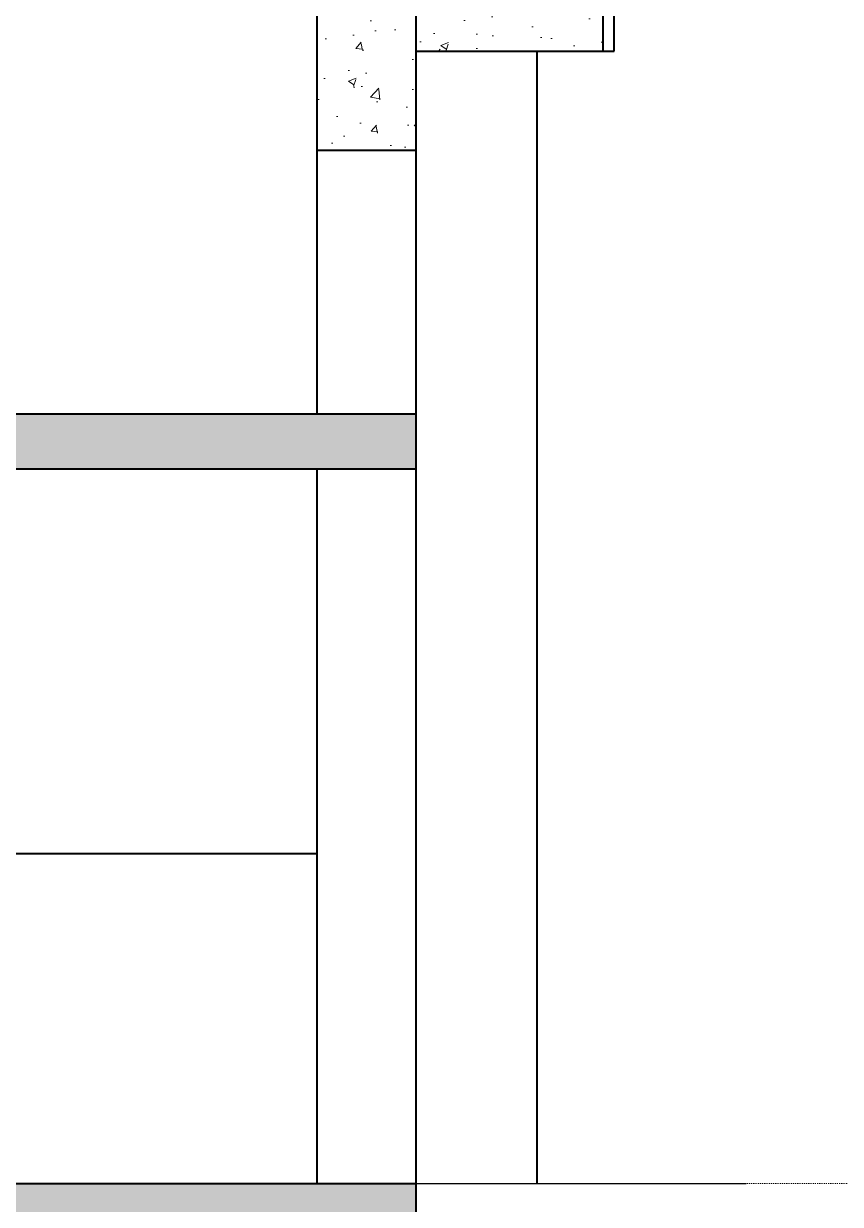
# Model space of a CAD drawing. Header units: inches. Extents: x 85856 to 287200, y -126184 to 75211.
# Drawn here: x 166689.9 to 166764.1, y -24983.6 to -24876.1 of the extents above; entities that cross this region are included whole.
import ezdxf

# ---------------------------------------------------------------- set-up
doc = ezdxf.new("R2010")
doc.units = ezdxf.units.IN
doc.header["$LTSCALE"] = 0.5
doc.header["$MEASUREMENT"] = 0
doc.linetypes.add('CENTER', pattern=[2, 1.25, -0.25, 0.25, -0.25])
for name, color, linetype, lineweight in [('Annotate-Bold.w', 187, 'Continuous', 18), ('Annotations-Bold.w', 177, 'Continuous', 13), ('wall', 1, 'Continuous', 40)]:
    doc.layers.add(name, color=color, linetype=linetype, lineweight=lineweight)
pattern_1 = [(50, (10923.528, -2646.63), (7.17260183, -0.62752135), [0.75, -8.25]), (355, (10923.528, -2646.63), (-1.38751334, 7.52192134), [0.6, -6.6]), (100.4514, (10924.1256, -2646.6824), (5.78509382, 6.89439542), [0.6374019, -7.01142112]), (46.1842, (10923.528, -2644.63), (10.6724105, -1.65519014), [1.125, -12.375]), (96.6356, (10924.417, -2644.768), (9.34662706, 9.7411787), [0.9561029, -10.51713]), (351.1842, (10923.528, -2644.63), (9.34661945, 9.741186), [0.9, -9.9]), (21, (10924.528, -2645.13), (5.96907052, -4.0261889), [0.75, -8.25]), (326, (10924.528, -2645.13), (2.43315332, 7.25150045), [0.6, -6.6]), (71.4514, (10925.025, -2645.4656), (8.4022263, 3.22530497), [0.6374019, -7.01142112]), (37.5, (10923.5279, -2646.63), (0.121598553, 3.32893854), [0, -6.52, 0, -6.7, 0, -6.625]), (7.5, (10923.528, -2646.63), (2.630695374, 3.94411712), [0, -3.82, 0, -6.37, 0, -2.525]), (327.5, (10921.2979, -2646.63), (5.33822436, -0.225548717), [0, -2.5, 0, -7.8, 0, -10.35]), (317.5, (10920.298, -2646.63), (5.8318617, 1.00104982), [0, -3.25, 0, -5.18, 0, -7.35])]

msp = doc.modelspace()

# ---------------------------------------------------------------- hatches: boundary and pattern name
at = {"layer": 'Annotations-Bold.w', "linetype": 'CENTER', "ltscale": 0.3}
h = msp.add_hatch(dxfattribs=at)
h.set_pattern_fill('AR-CONC', color=0, style=0)
h.set_pattern_definition(pattern_1)
h.paths.add_polyline_path([(166439.57, -24873.65), (166439.57, -24878.65), (166457.57, -24878.65), (166457.57, -24887.65), (166466.57, -24887.65), (166466.57, -24878.65), (166588.57, -24878.65), (166588.57, -24887.65), (166597.57, -24887.65), (166597.57, -24878.65), (166620.71, -24878.65), (166675, -24916.65), (166725.57, -24916.65), (166725.57, -24911.65), (166676.57, -24911.65), (166676.57, -24904.65), (166666.57, -24904.65), (166666.57, -24897.65), (166656.57, -24897.65), (166656.57, -24890.65), (166646.57, -24890.65), (166646.57, -24883.65), (166636.57, -24883.65), (166636.57, -24873.65)])
h = msp.add_hatch(dxfattribs=at)
h.set_pattern_fill('AR-CONC', color=0, style=0)
h.set_pattern_definition([(50, (11981.9875, -2866.993), (7.17260183, -0.62752135), [0.75, -8.25]), (355, (11981.9875, -2866.993), (-1.38751334, 7.52192134), [0.6, -6.6]), (100.4514, (11982.585, -2867.0455), (5.78509382, 6.89439542), [0.6374019, -7.01142112]), (46.1842, (11981.9875, -2864.993), (10.6724105, -1.65519014), [1.125, -12.375]), (96.6356, (11982.877, -2865.131), (9.34662706, 9.7411787), [0.9561029, -10.51713]), (351.1842, (11981.987, -2864.993), (9.34661945, 9.741186), [0.9, -9.9]), (21, (11982.9875, -2865.493), (5.96907052, -4.0261889), [0.75, -8.25]), (326, (11982.9875, -2865.493), (2.43315332, 7.25150045), [0.6, -6.6]), (71.4514, (11983.485, -2865.829), (8.4022263, 3.22530497), [0.6374019, -7.01142112]), (37.5, (11981.9875, -2866.9932), (0.121598553, 3.32893854), [0, -6.52, 0, -6.7, 0, -6.625]), (7.5, (11981.9875, -2866.9932), (2.630695374, 3.94411712), [0, -3.82, 0, -6.37, 0, -2.525]), (327.5, (11979.7575, -2866.9932), (5.33822436, -0.225548717), [0, -2.5, 0, -7.8, 0, -10.35]), (317.5, (11978.7575, -2866.9932), (5.8318617, 1.00104982), [0, -3.25, 0, -5.18, 0, -7.35])])
h.paths.add_polyline_path([(166742.57, -24878.65), (166742.57, -24873.65), (166716.57, -24873.65), (166716.57, -24887.65), (166725.57, -24887.65), (166725.57, -24878.65)])
h = msp.add_hatch(dxfattribs=at)
h.set_pattern_fill('AR-CONC', color=0, style=0)
h.set_pattern_definition(pattern_1)
h.paths.add_polyline_path([(166588.57, -24986.65), (166588.57, -24993.65), (166597.57, -24993.65), (166597.57, -24986.65), (166716.57, -24986.65), (166716.57, -24993.65), (166725.57, -24993.65), (166725.57, -24981.65), (166457.57, -24981.65), (166457.57, -24993.65), (166466.57, -24993.65), (166466.57, -24986.65)])

# ---------------------------------------------------------------- linework, layer by layer
at = {"ltscale": 0.5}
msp.add_line((166725.57, -24981.65), (166755.57, -24981.65), dxfattribs=at)
at = {"layer": 'Annotate-Bold.w', "linetype": 'CENTER', "ltscale": 0.01}
msp.add_line((166396.43, -24981.65), (166785.2, -24981.65), dxfattribs=at)
at = {"layer": 'wall'}
for p, q in [((166743.57, -24878.65), (166743.57, -24765.65)), ((166725.57, -24879.65), (166725.57, -24770.65)), ((166716.57, -24879.65), (166716.57, -24808.65)), ((166716.57, -24911.65), (166716.57, -24873.65)), ((166742.57, -24878.65), (166742.57, -24873.65)), ((166725.57, -24993.65), (166725.57, -24878.65)), ((166725.57, -24878.65), (166743.57, -24878.65)), ((166736.57, -24981.65), (166736.57, -24878.65)), ((166716.57, -24887.65), (166725.57, -24887.65)), ((166676.57, -24911.65), (166725.57, -24911.65)), ((166675, -24916.65), (166725.57, -24916.65)), ((166716.57, -24981.65), (166716.57, -24916.65)), ((166688.15, -24951.65), (166716.57, -24951.65)), ((166457.57, -24981.65), (166725.57, -24981.65))]:
    msp.add_line(p, q, dxfattribs=at)

doc.saveas('drawing.dxf')
